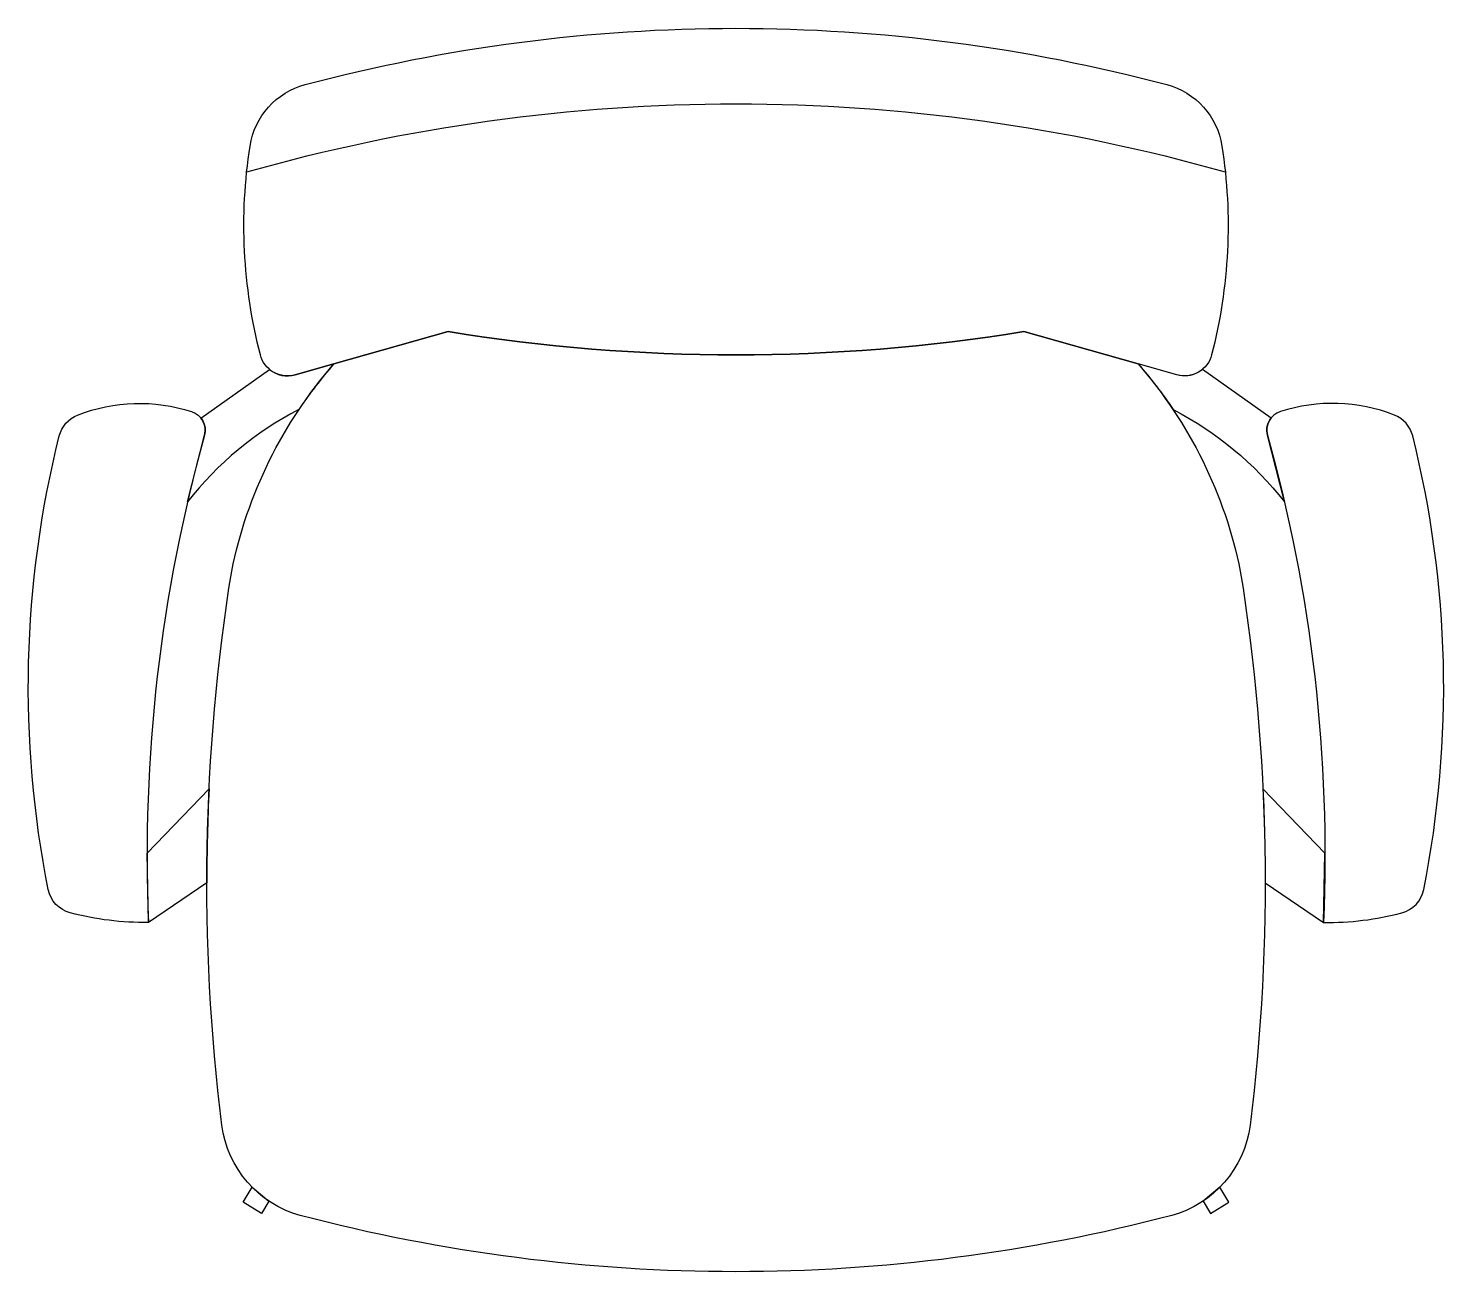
# Model space of a CAD drawing. Header units: millimetres. Extents: x -328 to 328, y -288 to 288.
import ezdxf

# ---------------------------------------------------------------- set-up
doc = ezdxf.new("R2010")
doc.units = ezdxf.units.MM
doc.header["$LTSCALE"] = 0.001

msp = doc.modelspace()

# ---------------------------------------------------------------- linework, layer by layer
for points in [[(-133.4, 147.67), (-186.4, 132.67), (-204.3, 127.57, -0.423719), (-220.5, 136.87, -0.101705), (-225.3, 233.67, -0.297927), (-199.7, 262.17, -0.130824), (199.7, 262.17, -0.297927), (225.3, 233.67, -0.101705), (220.5, 136.87, -0.423719), (204.3, 127.57), (186.4, 132.67), (133.4, 147.67, -0.081125), (-133.4, 147.67)], [(-226.8, 221.67, -0.139504), (226.8, 221.67)], [(-202, -262.23, -0.302561), (-238.3, -220.33, -0.071117), (-233.8, 36.57, -0.130417), (-186.4, 132.67), (-133.4, 147.67, 0.081125), (133.4, 147.67), (186.4, 132.67, -0.130417), (233.8, 36.57, -0.071117), (238.3, -220.33, -0.302561), (202, -262.23, -0.129063), (-202, -262.23)], [(-202.7, 111.47, 0.108849), (-254.3, 68.67), (-246.4, 99.57, 0.240303), (-248.1, 107.57), (-216.2, 130.07, 0.248253), (-204.3, 127.57), (-186.4, 132.67, 0.032036), (-202.7, 111.47)], [(202.7, 111.47, -0.108849), (254.3, 68.67), (246.4, 99.57, -0.240303), (248.1, 107.57), (216.2, 130.07, -0.248253), (204.3, 127.57), (186.4, 132.67, -0.032036), (202.7, 111.47)], [(-272.4, -126.33, -0.067639), (-308.6, -121.93, -0.287146), (-318.8, -111.13, -0.111108), (-313.7, 99.27, -0.244023), (-305.2, 108.97, -0.172581), (-252.4, 110.57, -0.405201), (-246.4, 99.57, 0.078482), (-272.4, -126.33)], [(272.4, -126.33, 0.067639), (308.6, -121.93, 0.287146), (318.8, -111.13, 0.111108), (313.7, 99.27, 0.244023), (305.2, 108.97, 0.172581), (252.4, 110.57, 0.405201), (246.4, 99.57, -0.078482), (272.4, -126.33)], [(-245.3, -107.93), (-272.4, -126.33), (-273, -94.23), (-244.3, -64.43, 0.011984), (-245.3, -107.93)], [(245.3, -107.93), (272.4, -126.33), (273, -94.23), (244.3, -64.43, -0.011984), (245.3, -107.93)]]:
    msp.add_lwpolyline(points, format="xyb")
for points in [[(-216.5, -255.63), (-220, -261.33), (-228.5, -256.13), (-224.3, -249.13), (-216.5, -255.63)], [(216.5, -255.63), (220, -261.33), (228.5, -256.13), (224.3, -249.13), (216.5, -255.63)]]:
    msp.add_lwpolyline(points)

doc.saveas('drawing.dxf')
